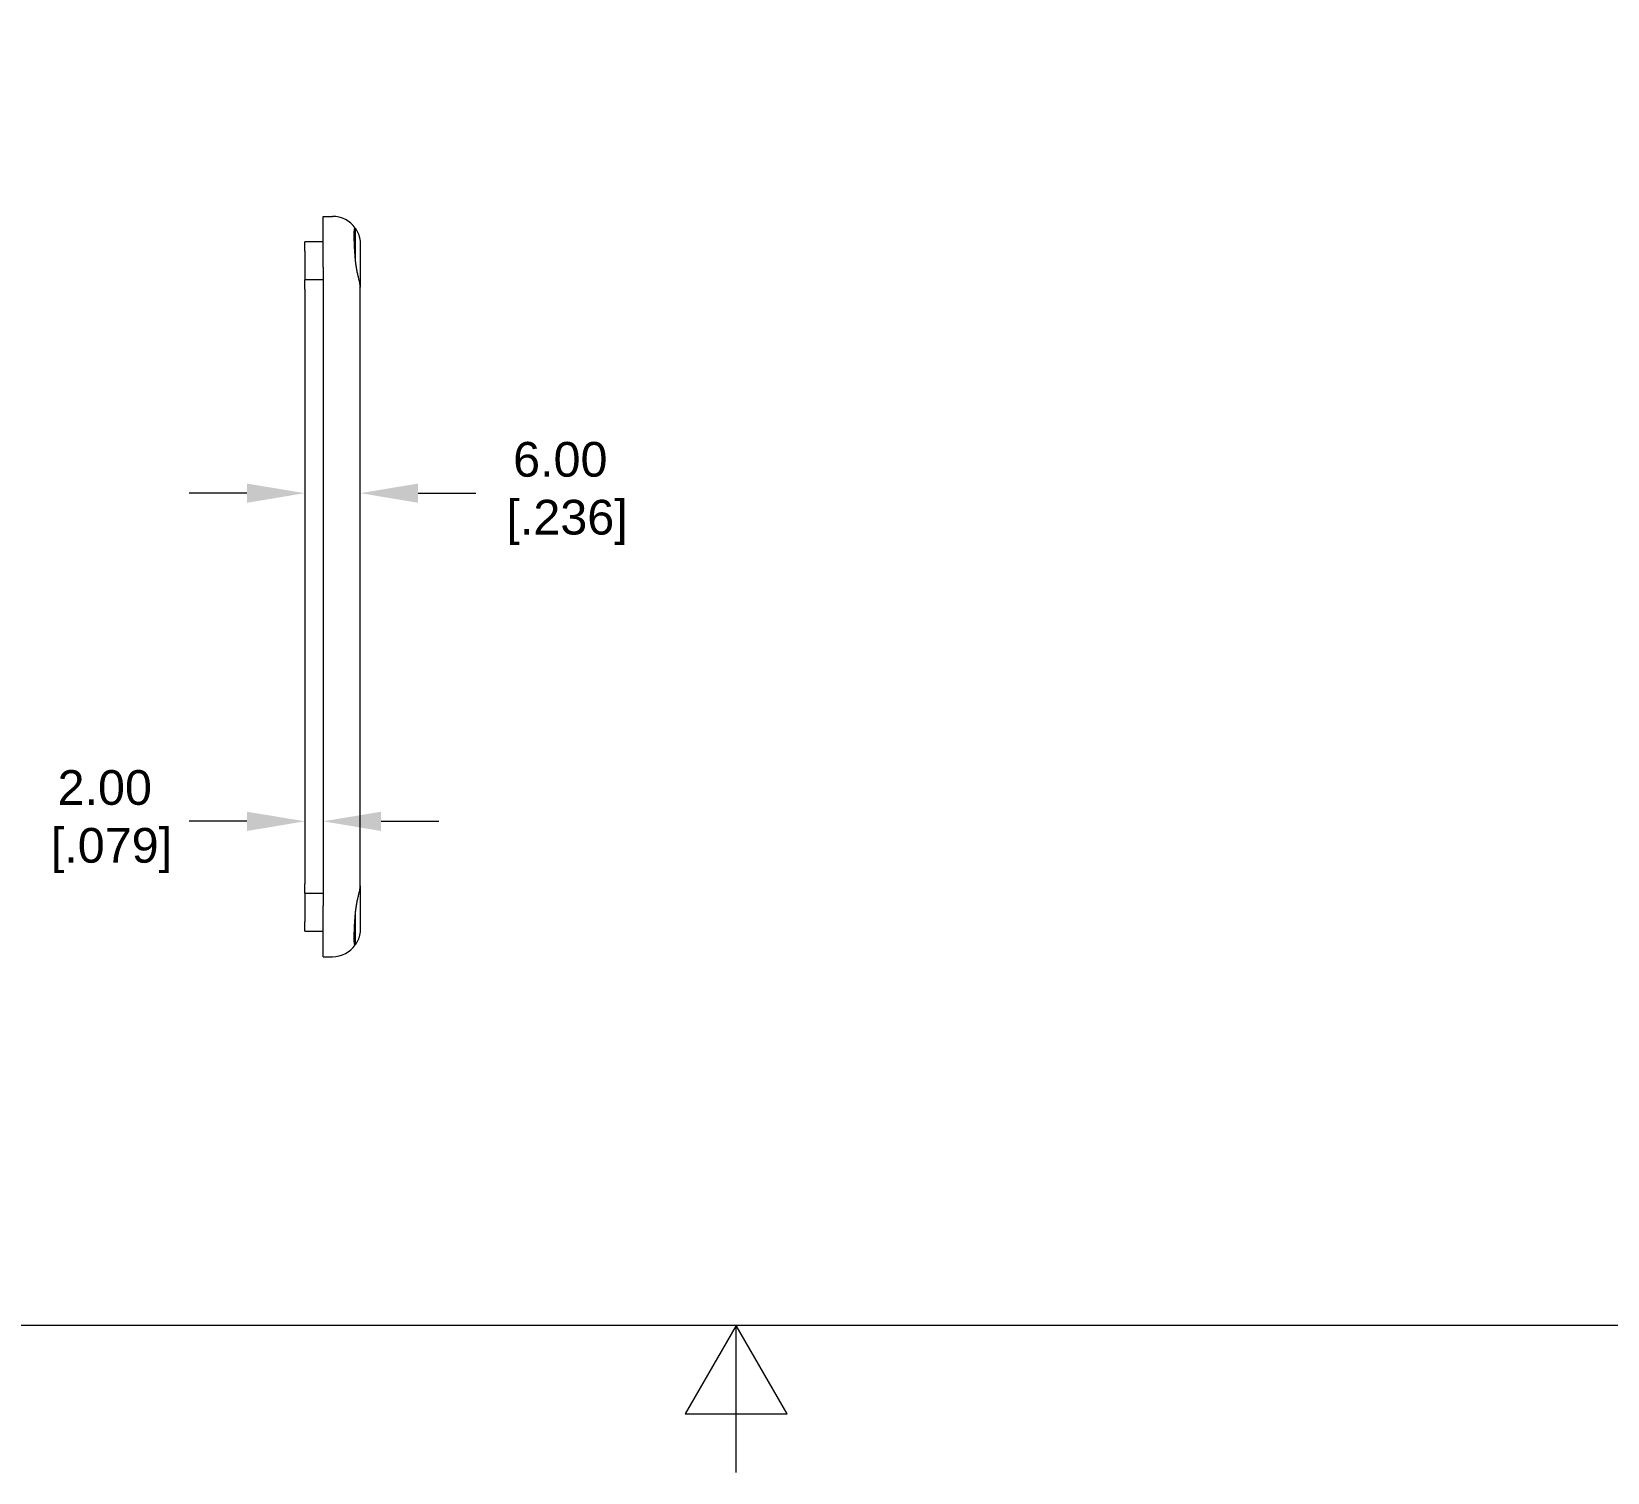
# Model space of a CAD drawing. Header units: millimetres. Extents: x 8 to 690, y 8 to 531.
# Drawn here: x 273.1 to 443.4, y 8.3 to 164 of the extents above; entities that cross this region are included whole.
import ezdxf

# ---------------------------------------------------------------- set-up
doc = ezdxf.new("R2010")
doc.units = ezdxf.units.MM
doc.header["$LTSCALE"] = 2.5
for name, color, linetype, lineweight in [('Border (ANSI)', 7, 'Continuous', 9), ('Dimension (ANSI)', 7, 'Continuous', 9), ('Visible (ANSI)', 7, 'Continuous', 18)]:
    doc.layers.add(name, color=color, linetype=linetype, lineweight=lineweight)
doc.styles.add('Note Text (ANSI)', font='ARIAL.TTF')
doc.dimstyles.new('Default - mm (ANSI)', dxfattribs={"dimscale": 2.5, "dimtxt": 1.5, "dimasz": 2.5, "dimexe": 3.175, "dimexo": 1.6002, "dimgap": 0.8, "dimtad": 0, "dimtih": 1, "dimtoh": 1, "dimrnd": 1e-08, "dimzin": 4, "dimdsep": 46, "dimtxsty": 'Note Text (ANSI)', "dimcen": 0.09, "dimdle": 10, "dimclrd": 256, "dimclre": 256, "dimclrt": 256, "dimadec": 1, "dimazin": 0, "dimtfac": 2.032, "dimtofl": 0, "dimtmove": 0, "dimatfit": 3, "dimfxl": 0, "dimtolj": 1, "dimtzin": 0, "dimlwd": -1, "dimlwe": -1, "dimarcsym": 0})

# ---------------------------------------------------------------- blocks, each defined once
blk = doc.blocks.new('Borders Default Border')
at = {"layer": 'Border (ANSI)', "flags": 128}
for points in [[(9.652, 9.652), (9.652, 206.248), (269.748, 206.248), (269.748, 9.652), (9.652, 9.652)], [(139.7, 3.302), (139.7, 9.652), (137.5, 5.842), (141.9, 5.842), (139.7, 9.652)]]:
    blk.add_lwpolyline(points, dxfattribs=at)
blk = doc.blocks.new('*D19')
at = {"layer": 'Defpoints', "color": 0}
for p in [(302.64, 78.62), (304.64, 78.62), (304.64, 78.62)]:
    blk.add_point(p, dxfattribs=at)
at = {"layer": 'Dimension (ANSI)'}
for p, q in [((296.39, 78.62), (290.14, 78.62)), ((310.89, 78.62), (317.14, 78.62))]:
    blk.add_line(p, q, dxfattribs=at)
for points in [[(296.39, 79.66), (296.39, 77.57), (302.64, 78.62)], [(310.89, 79.66), (310.89, 77.57), (304.64, 78.62)]]:
    blk.add_solid(points, dxfattribs=at)
at = {"layer": 'Dimension (ANSI)', "insert": (281.03, 84.15), "char_height": 3.75, "attachment_point": 2, "style": 'Note Text (ANSI)'}
blk.add_mtext('\\A1;2.00\\P [.079]', dxfattribs=at)
blk = doc.blocks.new('*D20')
at = {"layer": 'Defpoints', "color": 0}
for p in [(302.64, 114.08), (302.64, 114.08), (308.64, 114.08)]:
    blk.add_point(p, dxfattribs=at)
at = {"layer": 'Dimension (ANSI)'}
for p, q in [((296.39, 114.08), (290.14, 114.08)), ((314.89, 114.08), (321.14, 114.08))]:
    blk.add_line(p, q, dxfattribs=at)
for points in [[(296.39, 115.12), (296.39, 113.04), (302.64, 114.08)], [(314.89, 115.12), (314.89, 113.04), (308.64, 114.08)]]:
    blk.add_solid(points, dxfattribs=at)
at = {"layer": 'Dimension (ANSI)', "insert": (330.25, 119.61), "char_height": 3.75, "attachment_point": 2, "style": 'Note Text (ANSI)'}
blk.add_mtext('\\A1;6.00\\P [.236]', dxfattribs=at)

msp = doc.modelspace()

# ---------------------------------------------------------------- linework, layer by layer
at = {"layer": 'Visible (ANSI)'}
for p, q in [((304.64, 143.991), (305.64, 143.991)), ((304.64, 138.491), (304.64, 143.991)), ((308.14, 139.069), (308.14, 142.65)), ((302.64, 140.241), (302.64, 141.241)), ((304.64, 141.241), (302.64, 141.241)), ((302.64, 140.241), (302.64, 139.116)), ((308.64, 140.991), (308.64, 136.336)), ((302.64, 139.116), (302.64, 137.116)), ((304.64, 138.491), (304.64, 69.491)), ((302.64, 136.116), (302.64, 137.116)), ((304.64, 137.116), (302.64, 137.116)), ((308.64, 71.647), (308.64, 136.336)), ((302.64, 136.116), (302.64, 71.866)), ((302.64, 70.866), (302.64, 71.866)), ((308.64, 71.647), (308.64, 66.991)), ((302.64, 70.866), (304.64, 70.866)), ((302.64, 70.866), (302.64, 68.866)), ((302.64, 68.866), (302.64, 67.741)), ((304.64, 63.991), (304.64, 69.491)), ((308.14, 65.333), (308.14, 68.913)), ((302.64, 66.741), (302.64, 67.741)), ((302.64, 66.741), (304.64, 66.741)), ((304.64, 63.991), (305.64, 63.991))]:
    msp.add_line(p, q, dxfattribs=at)
at = {"layer": 'Visible (ANSI)', "flags": 128}
for points in [[(308.14, 139.069), (308.119, 139.327), (308.098, 139.582), (308.079, 139.835), (308.061, 140.084), (308.045, 140.329), (308.03, 140.567), (308.017, 140.797), (308.006, 141.019), (307.997, 141.231), (307.989, 141.433), (307.984, 141.622), (307.981, 141.799), (307.981, 141.963), (307.982, 142.113), (307.986, 142.247), (307.991, 142.366), (307.999, 142.469), (308.009, 142.555), (308.02, 142.624), (308.034, 142.675), (308.049, 142.709), (308.066, 142.725), (308.084, 142.723), (308.104, 142.703)], [(308.104, 142.703), (308.105, 142.701), (308.106, 142.699), (308.107, 142.698), (308.109, 142.696), (308.11, 142.694), (308.111, 142.692), (308.113, 142.69), (308.114, 142.688), (308.116, 142.686), (308.117, 142.684), (308.119, 142.682), (308.12, 142.679), (308.122, 142.677), (308.123, 142.675), (308.125, 142.672), (308.126, 142.67), (308.128, 142.668), (308.13, 142.665), (308.131, 142.663), (308.133, 142.66), (308.135, 142.658), (308.136, 142.655), (308.138, 142.652), (308.14, 142.65)], [(308.14, 142.65), (308.162, 142.616), (308.186, 142.579), (308.21, 142.538), (308.236, 142.494), (308.263, 142.447), (308.291, 142.396), (308.318, 142.342), (308.346, 142.285), (308.374, 142.225), (308.402, 142.162), (308.429, 142.096), (308.455, 142.027), (308.48, 141.955), (308.505, 141.88), (308.528, 141.802), (308.549, 141.722), (308.569, 141.64), (308.586, 141.555), (308.602, 141.467), (308.615, 141.378), (308.625, 141.286), (308.633, 141.192), (308.638, 141.093), (308.64, 140.991)], [(308.219, 138.491), (308.216, 138.515), (308.213, 138.539), (308.209, 138.563), (308.206, 138.586), (308.203, 138.61), (308.199, 138.634), (308.196, 138.658), (308.193, 138.682), (308.189, 138.706), (308.186, 138.73), (308.183, 138.754), (308.179, 138.778), (308.176, 138.802), (308.173, 138.826), (308.17, 138.851), (308.166, 138.875), (308.163, 138.899), (308.16, 138.923), (308.156, 138.948), (308.153, 138.972), (308.15, 138.996), (308.147, 139.021), (308.143, 139.045), (308.14, 139.069)], [(308.64, 136.336), (308.638, 136.399), (308.634, 136.464), (308.627, 136.531), (308.618, 136.602), (308.606, 136.675), (308.592, 136.751), (308.576, 136.83), (308.559, 136.911), (308.54, 136.995), (308.52, 137.082), (308.499, 137.17), (308.476, 137.261), (308.454, 137.354), (308.43, 137.45), (308.407, 137.547), (308.383, 137.646), (308.36, 137.746), (308.337, 137.849), (308.315, 137.953), (308.293, 138.058), (308.273, 138.165), (308.253, 138.273), (308.235, 138.381), (308.219, 138.491)], [(308.219, 69.491), (308.235, 69.601), (308.253, 69.71), (308.273, 69.818), (308.293, 69.924), (308.315, 70.03), (308.337, 70.134), (308.36, 70.236), (308.383, 70.337), (308.407, 70.436), (308.43, 70.533), (308.454, 70.628), (308.476, 70.721), (308.499, 70.812), (308.52, 70.901), (308.54, 70.987), (308.559, 71.071), (308.576, 71.153), (308.592, 71.231), (308.606, 71.308), (308.618, 71.381), (308.627, 71.451), (308.634, 71.519), (308.638, 71.584), (308.64, 71.647)], [(308.104, 65.28), (308.084, 65.26), (308.066, 65.257), (308.049, 65.273), (308.034, 65.307), (308.02, 65.359), (308.009, 65.428), (307.999, 65.514), (307.991, 65.618), (307.986, 65.737), (307.982, 65.871), (307.981, 66.021), (307.981, 66.185), (307.984, 66.362), (307.989, 66.552), (307.997, 66.754), (308.006, 66.966), (308.017, 67.187), (308.03, 67.418), (308.045, 67.656), (308.061, 67.9), (308.079, 68.148), (308.098, 68.401), (308.119, 68.656), (308.14, 68.913)], [(308.14, 68.913), (308.143, 68.938), (308.147, 68.962), (308.15, 68.986), (308.153, 69.011), (308.156, 69.035), (308.16, 69.059), (308.163, 69.083), (308.166, 69.108), (308.17, 69.132), (308.173, 69.156), (308.176, 69.18), (308.179, 69.204), (308.183, 69.228), (308.186, 69.252), (308.189, 69.276), (308.193, 69.3), (308.196, 69.324), (308.199, 69.348), (308.203, 69.372), (308.206, 69.396), (308.209, 69.42), (308.213, 69.444), (308.216, 69.468), (308.219, 69.491)], [(308.64, 66.991), (308.638, 66.889), (308.633, 66.791), (308.625, 66.697), (308.615, 66.605), (308.602, 66.515), (308.586, 66.428), (308.569, 66.343), (308.549, 66.26), (308.528, 66.18), (308.505, 66.103), (308.48, 66.028), (308.455, 65.956), (308.429, 65.887), (308.402, 65.821), (308.374, 65.757), (308.346, 65.697), (308.318, 65.64), (308.291, 65.586), (308.263, 65.536), (308.236, 65.488), (308.21, 65.444), (308.186, 65.404), (308.162, 65.367), (308.14, 65.333)], [(308.14, 65.333), (308.138, 65.33), (308.136, 65.328), (308.135, 65.325), (308.133, 65.322), (308.131, 65.32), (308.13, 65.317), (308.128, 65.315), (308.126, 65.312), (308.125, 65.31), (308.123, 65.308), (308.122, 65.305), (308.12, 65.303), (308.119, 65.301), (308.117, 65.299), (308.116, 65.297), (308.114, 65.295), (308.113, 65.293), (308.111, 65.291), (308.11, 65.289), (308.109, 65.287), (308.107, 65.285), (308.106, 65.283), (308.105, 65.281), (308.104, 65.28)]]:
    msp.add_lwpolyline(points, dxfattribs=at)
at = {"layer": 'Visible (ANSI)'}
for centre, start, end in [((305.64, 140.991), 34.78999, 90), ((305.64, 66.991), 270, 325.21001)]:
    msp.add_arc(centre, 3, start, end, dxfattribs=at)

# ---------------------------------------------------------------- block references
at = {"xscale": 2.5, "yscale": 2.5, "zscale": 2.5}
msp.add_blockref('Borders Default Border', (0, 0), dxfattribs=at)

# ---------------------------------------------------------------- dimensions: what is measured, and where the dimension line sits
at = {"layer": 'Dimension (ANSI)'}
dim = msp.add_linear_dim(base=(302.64, 114.077), p1=(308.64, 114.077), p2=(302.64, 114.077), dimstyle='Default - mm (ANSI)', override={"dimtih": 0, "dimtoh": 0, "dimdec": 2, "dimpost": '\\X', "dimse1": 1, "dimse2": 1, "dimtp": 0, "dimtm": 0, "dimtdec": 2, "dimatfit": 2}, dxfattribs=at)
dim.commit()
dim.dimension.update_dxf_attribs({"geometry": '*D20', "text_midpoint": (330.251, 114.077), "dimtype": 160})
dim = msp.add_linear_dim(base=(304.64, 78.616), p1=(302.64, 78.616), p2=(304.64, 78.616), angle=180, dimstyle='Default - mm (ANSI)', override={"dimtih": 0, "dimtoh": 0, "dimdec": 2, "dimpost": '\\X', "dimse1": 1, "dimse2": 1, "dimtp": 0, "dimtm": 0, "dimtdec": 2, "dimatfit": 2}, dxfattribs=at)
dim.commit()
dim.dimension.update_dxf_attribs({"geometry": '*D19', "text_midpoint": (281.029, 78.616), "dimtype": 160})

doc.saveas('drawing.dxf')
